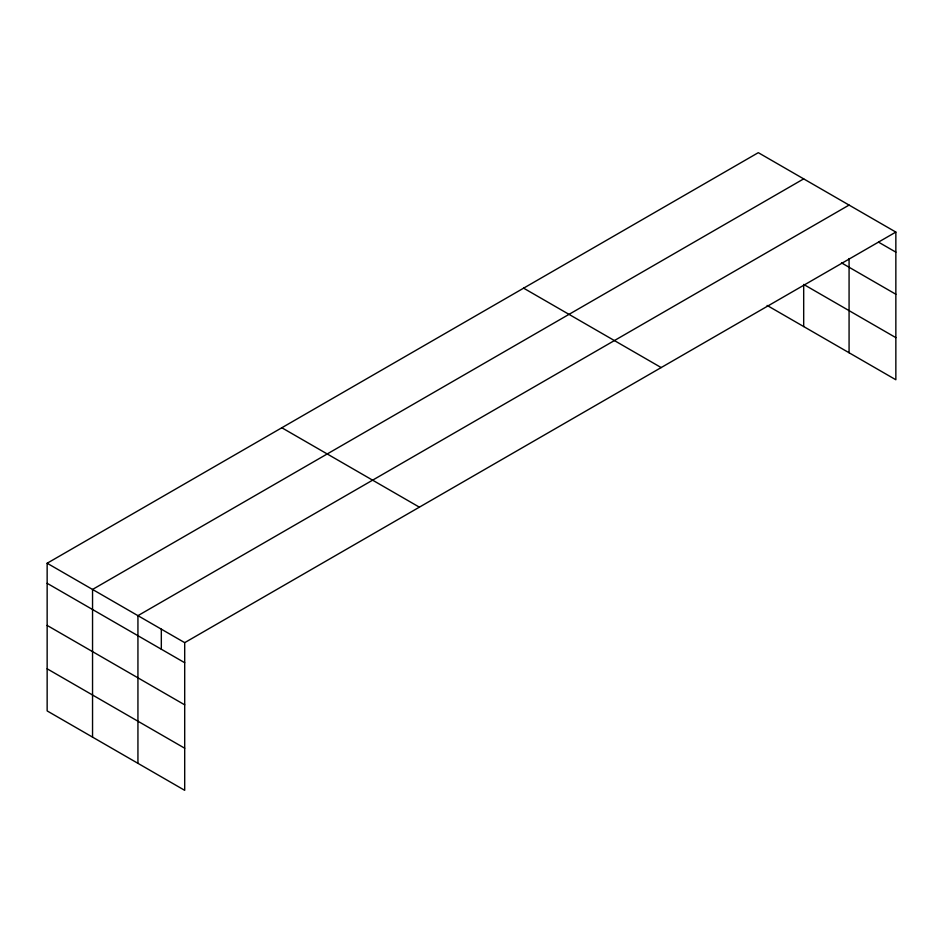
<?xml version="1.0" encoding="UTF-8"?>
<svg xmlns="http://www.w3.org/2000/svg" width="943" height="943" viewBox="0 0 943 943"><rect width="100%" height="100%" fill="white"/><g stroke="black" fill="none" stroke-linecap="round" stroke-linejoin="round"><path stroke-width="1.41" d="M895.85 232.084L758.302 152.672L47.15 563.242L47.15 710.916L184.698 790.328L184.698 642.654L895.85 232.084L895.85 379.758L767.119 305.438M803.684 178.875L92.544 589.446L92.544 737.12M849.077 205.079L137.937 615.661L137.937 763.335M878.617 242.198L895.85 252.146M841.521 262.885L895.85 294.251M895.85 337.641L803.684 284.432L803.684 326.549M523.613 288.157L661.173 367.57M281.827 427.757L419.387 507.169M47.15 563.242L184.698 642.654M47.15 583.304L184.698 662.717M47.15 625.421L184.698 704.834M47.15 668.799L184.698 748.223M849.077 258.535L849.077 352.753M161.324 629.158L161.324 649.22"/></g></svg>
